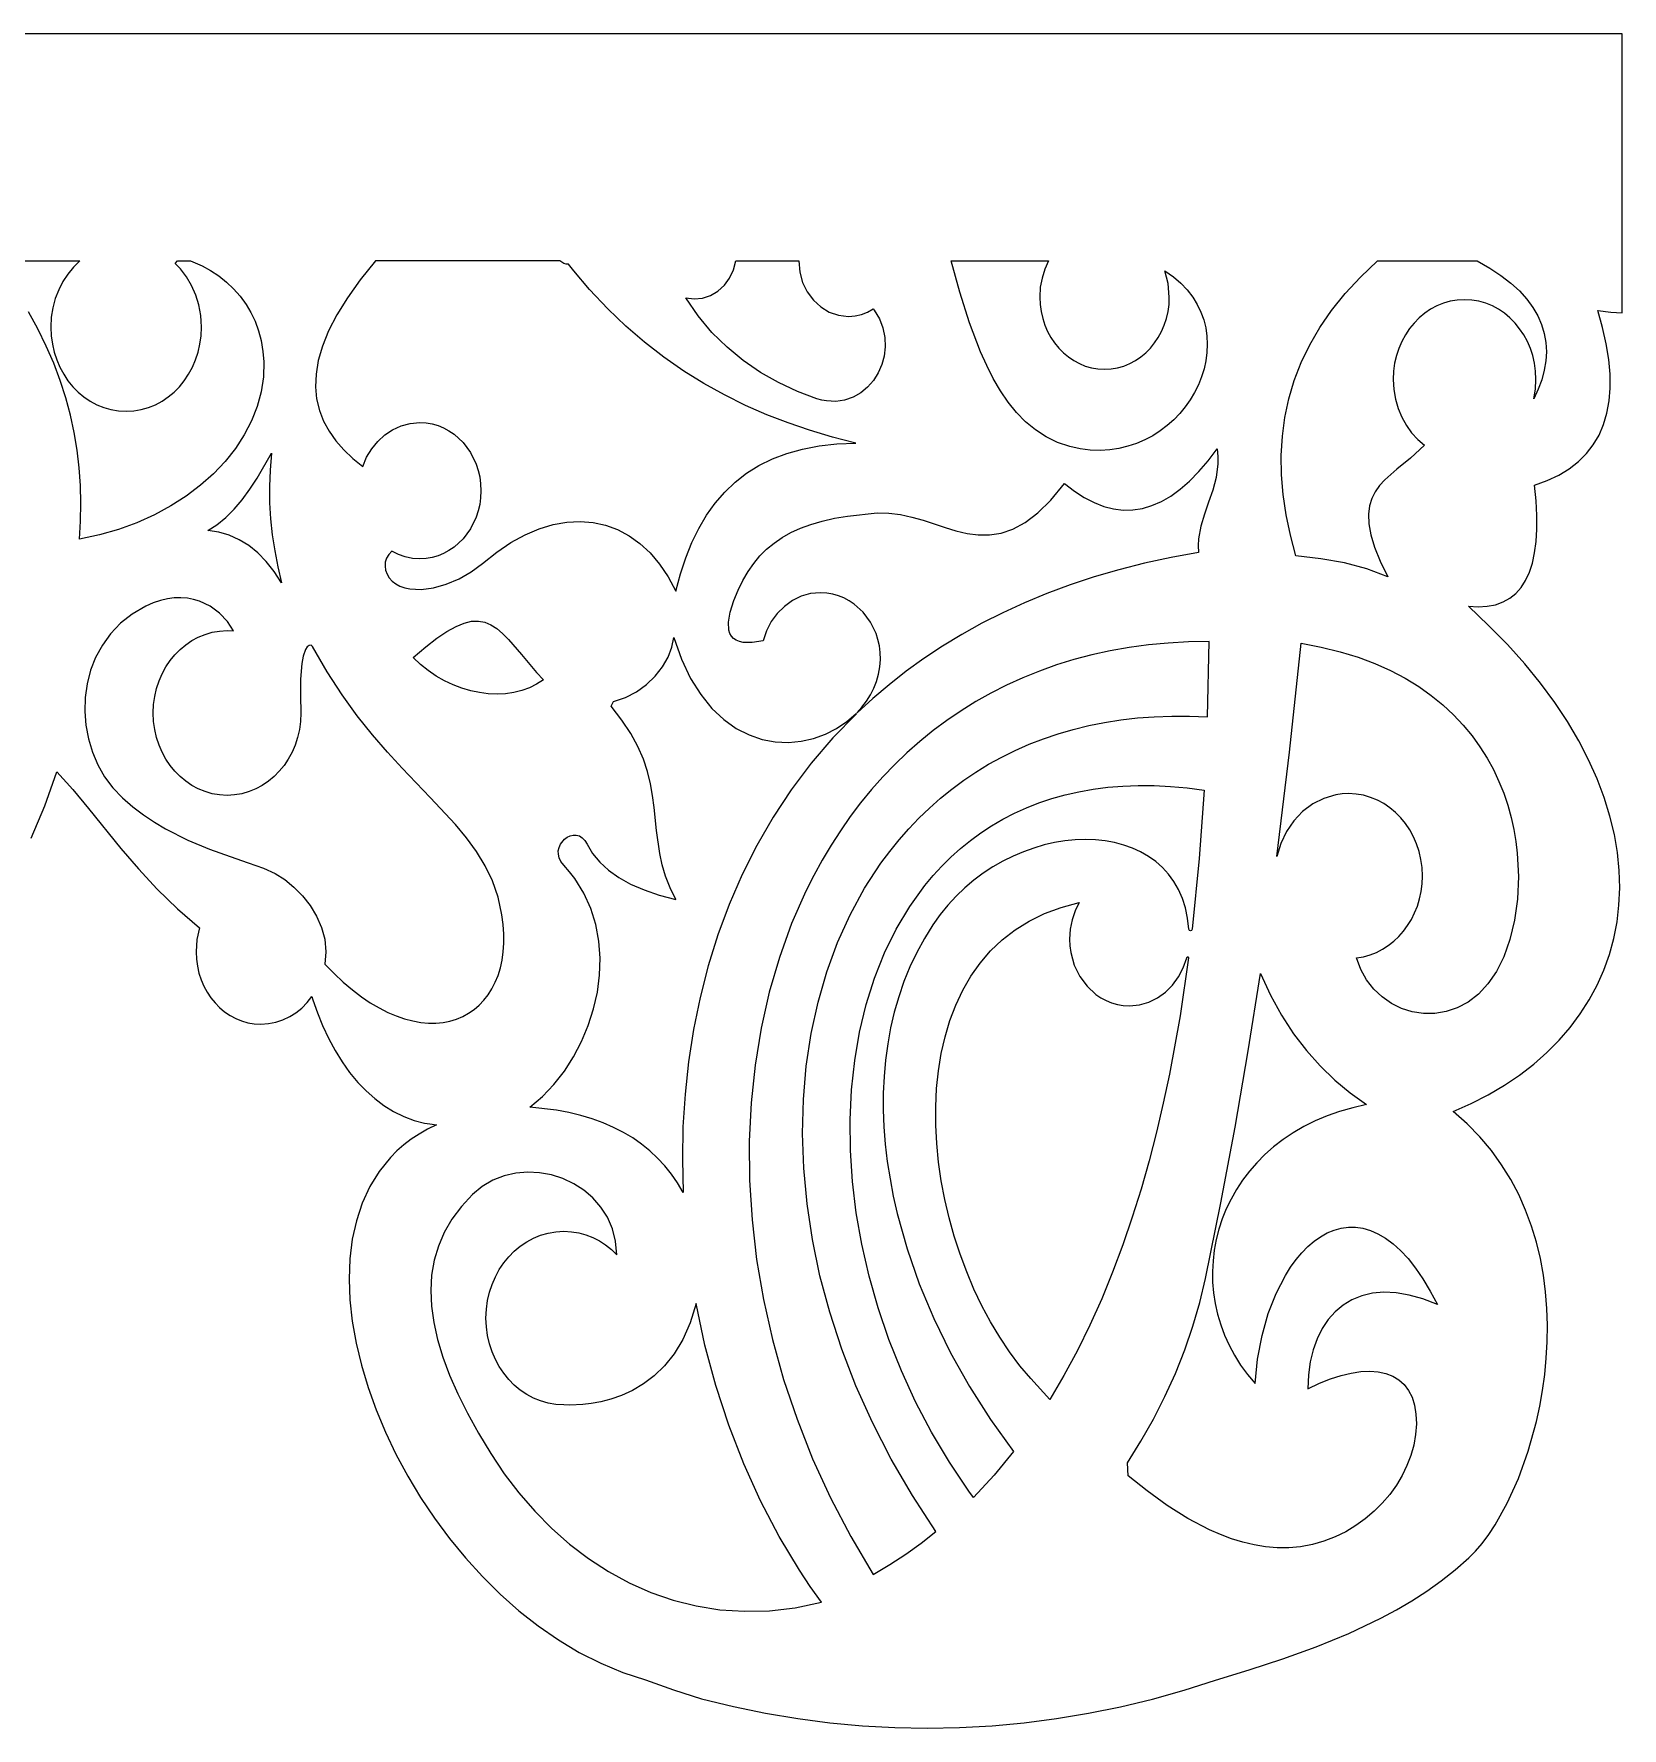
# Model space of a CAD drawing. Header units: millimetres. Extents: x 1485 to 1655, y 1435 to 1477.
# Drawn here: x 1615.28 to 1654.67, y 1434.76 to 1476.77 of the extents above; entities that cross this region are included whole.
import ezdxf

# ---------------------------------------------------------------- set-up
doc = ezdxf.new("R2010")
doc.units = ezdxf.units.MM
doc.header["$MEASUREMENT"] = 0

msp = doc.modelspace()

# ---------------------------------------------------------------- linework, layer by layer
for points in [[(1615.215, 1456.828), (1615.555, 1457.631), (1615.853, 1458.471), (1616.247, 1458.031), (1616.637, 1457.562), (1617.442, 1456.57), (1617.874, 1456.064), (1618.338, 1455.562), (1618.841, 1455.072), (1619.393, 1454.604), (1619.327, 1454.317), (1619.304, 1454.013), (1619.312, 1453.829), (1619.337, 1453.651), (1619.377, 1453.478), (1619.431, 1453.313), (1619.499, 1453.156), (1619.579, 1453.008), (1619.672, 1452.87), (1619.776, 1452.742), (1619.89, 1452.627), (1620.014, 1452.523), (1620.147, 1452.433), (1620.287, 1452.358), (1620.435, 1452.297), (1620.589, 1452.253), (1620.749, 1452.226), (1620.914, 1452.217), (1621.103, 1452.229), (1621.286, 1452.265), (1621.46, 1452.323), (1621.626, 1452.402), (1621.782, 1452.5), (1621.926, 1452.616), (1622.058, 1452.749), (1622.176, 1452.898), (1622.177, 1452.898), (1622.202, 1452.816), (1622.314, 1452.493), (1622.439, 1452.182), (1622.594, 1451.849), (1622.751, 1451.56), (1622.924, 1451.283), (1623.112, 1451.019), (1623.318, 1450.772), (1623.519, 1450.563), (1623.734, 1450.372), (1623.961, 1450.201), (1624.202, 1450.053), (1624.454, 1449.928), (1624.716, 1449.83), (1624.97, 1449.764), (1625.1, 1449.741), (1625.265, 1449.721), (1625.044, 1449.612), (1624.836, 1449.492), (1624.641, 1449.362), (1624.458, 1449.222), (1624.287, 1449.072), (1624.128, 1448.913), (1623.847, 1448.567), (1623.613, 1448.188), (1623.424, 1447.779), (1623.279, 1447.343), (1623.178, 1446.882), (1623.118, 1446.399), (1623.099, 1445.897), (1623.12, 1445.38), (1623.178, 1444.849), (1623.274, 1444.309), (1623.405, 1443.761), (1623.571, 1443.209), (1623.769, 1442.655), (1624, 1442.103), (1624.261, 1441.555), (1624.552, 1441.014), (1624.871, 1440.484), (1625.217, 1439.966), (1625.588, 1439.465), (1625.985, 1438.982), (1626.404, 1438.521), (1626.845, 1438.084), (1627.307, 1437.675), (1627.789, 1437.296), (1628.289, 1436.95), (1628.806, 1436.641), (1629.339, 1436.371), (1629.886, 1436.142), (1630.447, 1435.958), (1631.14, 1435.711), (1631.839, 1435.488), (1632.631, 1435.296), (1633.426, 1435.133), (1634.224, 1435), (1635.024, 1434.897), (1635.827, 1434.823), (1636.63, 1434.779), (1637.434, 1434.764), (1638.238, 1434.779), (1639.041, 1434.823), (1639.842, 1434.897), (1640.641, 1435), (1641.437, 1435.132), (1642.23, 1435.294), (1643.019, 1435.485), (1643.802, 1435.705), (1644.581, 1435.955), (1645.415, 1436.209), (1646.249, 1436.48), (1647.077, 1436.777), (1647.891, 1437.11), (1648.684, 1437.487), (1649.071, 1437.696), (1649.449, 1437.919), (1649.819, 1438.159), (1650.179, 1438.416), (1650.529, 1438.692), (1650.866, 1438.987), (1651.032, 1439.153), (1651.196, 1439.345), (1651.358, 1439.561), (1651.517, 1439.8), (1651.819, 1440.34), (1652.096, 1440.955), (1652.339, 1441.634), (1652.541, 1442.364), (1652.624, 1442.746), (1652.692, 1443.136), (1652.747, 1443.533), (1652.786, 1443.936), (1652.809, 1444.344), (1652.814, 1444.755), (1652.8, 1445.168), (1652.767, 1445.581), (1652.713, 1445.993), (1652.638, 1446.403), (1652.541, 1446.809), (1652.419, 1447.209), (1652.273, 1447.603), (1652.102, 1447.989), (1651.904, 1448.365), (1651.678, 1448.73), (1651.424, 1449.083), (1651.14, 1449.422), (1650.825, 1449.747), (1650.479, 1450.054), (1650.925, 1450.25), (1651.348, 1450.466), (1651.748, 1450.7), (1652.124, 1450.954), (1652.475, 1451.225), (1652.802, 1451.513), (1653.104, 1451.817), (1653.379, 1452.137), (1653.628, 1452.471), (1653.851, 1452.82), (1654.045, 1453.182), (1654.212, 1453.556), (1654.35, 1453.943), (1654.459, 1454.341), (1654.539, 1454.749), (1654.588, 1455.166), (1654.607, 1455.593), (1654.594, 1456.028), (1654.55, 1456.471), (1654.474, 1456.92), (1654.364, 1457.375), (1654.222, 1457.836), (1654.046, 1458.301), (1653.835, 1458.771), (1653.59, 1459.243), (1653.309, 1459.718), (1652.993, 1460.194), (1652.64, 1460.672), (1652.249, 1461.149), (1651.822, 1461.626), (1651.356, 1462.102), (1650.853, 1462.576), (1651.095, 1462.562), (1651.32, 1462.575), (1651.525, 1462.615), (1651.712, 1462.682), (1651.88, 1462.775), (1652.029, 1462.895), (1652.16, 1463.043), (1652.272, 1463.217), (1652.365, 1463.418), (1652.44, 1463.645), (1652.496, 1463.9), (1652.533, 1464.182), (1652.552, 1464.49), (1652.552, 1464.825), (1652.533, 1465.187), (1652.496, 1465.576), (1652.811, 1465.692), (1653.097, 1465.829), (1653.353, 1465.986), (1653.582, 1466.163), (1653.781, 1466.362), (1653.951, 1466.581), (1654.093, 1466.821), (1654.205, 1467.082), (1654.289, 1467.363), (1654.343, 1467.665), (1654.369, 1467.987), (1654.366, 1468.33), (1654.334, 1468.694), (1654.273, 1469.079), (1654.183, 1469.484), (1654.065, 1469.91), (1654.382, 1469.868), (1654.666, 1469.852), (1654.666, 1476.766), (1569.666, 1476.766)], [(1614.294, 1471.137), (1616.422, 1471.137), (1616.265, 1470.984), (1616.125, 1470.813), (1616.002, 1470.625), (1615.898, 1470.422), (1615.815, 1470.206), (1615.753, 1469.978), (1615.716, 1469.74), (1615.703, 1469.493), (1615.712, 1469.28), (1615.741, 1469.073), (1615.787, 1468.873), (1615.85, 1468.682), (1615.928, 1468.5), (1616.022, 1468.328), (1616.129, 1468.168), (1616.25, 1468.019), (1616.383, 1467.885), (1616.526, 1467.765), (1616.68, 1467.661), (1616.844, 1467.573), (1617.015, 1467.503), (1617.194, 1467.451), (1617.38, 1467.42), (1617.571, 1467.409), (1617.762, 1467.42), (1617.947, 1467.451), (1618.126, 1467.503), (1618.298, 1467.573), (1618.461, 1467.661), (1618.615, 1467.765), (1618.759, 1467.885), (1618.892, 1468.02), (1619.012, 1468.168), (1619.12, 1468.328), (1619.214, 1468.5), (1619.292, 1468.682), (1619.355, 1468.874), (1619.401, 1469.073), (1619.429, 1469.28), (1619.439, 1469.493), (1619.434, 1469.648), (1619.422, 1469.783), (1619.373, 1470.045), (1619.297, 1470.292), (1619.194, 1470.527), (1619.067, 1470.742), (1618.917, 1470.939), (1618.79, 1471.072), (1618.844, 1471.137), (1619.169, 1471.137), (1619.453, 1471.012), (1619.664, 1470.896), (1619.866, 1470.764), (1620.057, 1470.614), (1620.236, 1470.446), (1620.399, 1470.262), (1620.546, 1470.061), (1620.667, 1469.857), (1620.769, 1469.641), (1620.854, 1469.407), (1620.918, 1469.166), (1620.964, 1468.894), (1620.984, 1468.639), (1620.975, 1468.265), (1620.921, 1467.895), (1620.822, 1467.53), (1620.682, 1467.173), (1620.501, 1466.825), (1620.282, 1466.49), (1620.027, 1466.168), (1619.737, 1465.863), (1619.415, 1465.575), (1619.062, 1465.308), (1618.681, 1465.063), (1618.273, 1464.842), (1617.84, 1464.647), (1617.385, 1464.481), (1616.908, 1464.346), (1616.413, 1464.243), (1616.44, 1464.689), (1616.448, 1465.132), (1616.437, 1465.573), (1616.406, 1466.012), (1616.355, 1466.448), (1616.283, 1466.882), (1616.189, 1467.315), (1616.074, 1467.746), (1615.936, 1468.174), (1615.775, 1468.602), (1615.591, 1469.027), (1615.382, 1469.452), (1615.148, 1469.875)], [(1628.326, 1471.137), (1623.751, 1471.137), (1623.374, 1470.668), (1623.057, 1470.224), (1622.797, 1469.803), (1622.592, 1469.404), (1622.439, 1469.027), (1622.335, 1468.67), (1622.279, 1468.333), (1622.266, 1468.015), (1622.295, 1467.715), (1622.364, 1467.432), (1622.468, 1467.165), (1622.605, 1466.913), (1622.774, 1466.675), (1622.971, 1466.451), (1623.193, 1466.239), (1623.438, 1466.039), (1623.535, 1466.269), (1623.661, 1466.478), (1623.812, 1466.664), (1623.985, 1466.823), (1624.179, 1466.953), (1624.391, 1467.049), (1624.617, 1467.109), (1624.855, 1467.13), (1625.01, 1467.121), (1625.16, 1467.095), (1625.305, 1467.054), (1625.444, 1466.997), (1625.576, 1466.926), (1625.701, 1466.841), (1625.925, 1466.635), (1626.11, 1466.385), (1626.25, 1466.098), (1626.301, 1465.943), (1626.338, 1465.781), (1626.361, 1465.614), (1626.369, 1465.441), (1626.361, 1465.268), (1626.338, 1465.1), (1626.301, 1464.939), (1626.25, 1464.783), (1626.11, 1464.497), (1625.925, 1464.247), (1625.701, 1464.04), (1625.576, 1463.956), (1625.444, 1463.885), (1625.305, 1463.828), (1625.16, 1463.786), (1625.01, 1463.761), (1624.855, 1463.752), (1624.671, 1463.764), (1624.493, 1463.8), (1624.324, 1463.859), (1624.163, 1463.938), (1624.081, 1463.856), (1624.026, 1463.765), (1623.997, 1463.667), (1623.99, 1463.567), (1624.006, 1463.467), (1624.041, 1463.37), (1624.094, 1463.281), (1624.164, 1463.201), (1624.255, 1463.129), (1624.361, 1463.073), (1624.478, 1463.032), (1624.606, 1463.005), (1624.888, 1462.995), (1625.193, 1463.036), (1625.51, 1463.126), (1625.826, 1463.259), (1626.129, 1463.431), (1626.405, 1463.639), (1626.759, 1463.921), (1627.113, 1464.158), (1627.465, 1464.35), (1627.814, 1464.498), (1628.158, 1464.602), (1628.497, 1464.663), (1628.827, 1464.68), (1629.148, 1464.654), (1629.458, 1464.586), (1629.757, 1464.476), (1630.041, 1464.324), (1630.31, 1464.131), (1630.563, 1463.897), (1630.797, 1463.622), (1631.011, 1463.306), (1631.205, 1462.951), (1631.319, 1463.377), (1631.451, 1463.778), (1631.602, 1464.154), (1631.773, 1464.506), (1631.965, 1464.831), (1632.179, 1465.131), (1632.414, 1465.405), (1632.673, 1465.652), (1632.956, 1465.872), (1633.263, 1466.064), (1633.595, 1466.228), (1633.954, 1466.364), (1634.34, 1466.472), (1634.754, 1466.55), (1635.197, 1466.599), (1635.668, 1466.618), (1635.345, 1466.699), (1635.088, 1466.768), (1634.516, 1466.939), (1633.985, 1467.12), (1633.46, 1467.324), (1632.929, 1467.556), (1632.408, 1467.814), (1631.897, 1468.097), (1631.399, 1468.407), (1630.903, 1468.752), (1630.423, 1469.125), (1629.96, 1469.524), (1629.516, 1469.95), (1629.064, 1470.431), (1628.674, 1470.89), (1628.539, 1471.059), (1628.481, 1471.057), (1628.424, 1471.07), (1628.325, 1471.137)], [(1632.692, 1471.137), (1634.249, 1471.137), (1634.274, 1470.86), (1634.346, 1470.602), (1634.46, 1470.369), (1634.611, 1470.165), (1634.793, 1469.998), (1635.002, 1469.871), (1635.233, 1469.791), (1635.482, 1469.763), (1635.647, 1469.776), (1635.805, 1469.811), (1635.956, 1469.869), (1636.097, 1469.946), (1636.119, 1469.916), (1636.248, 1469.703), (1636.336, 1469.479), (1636.386, 1469.241), (1636.395, 1469.01), (1636.368, 1468.78), (1636.309, 1468.566), (1636.221, 1468.366), (1636.101, 1468.177), (1635.956, 1468.01), (1635.786, 1467.869), (1635.598, 1467.761), (1635.386, 1467.687), (1635.166, 1467.655), (1634.937, 1467.666), (1634.818, 1467.688), (1634.697, 1467.722), (1634.217, 1467.903), (1633.75, 1468.12), (1633.301, 1468.374), (1632.874, 1468.665), (1632.472, 1468.996), (1632.097, 1469.365), (1631.755, 1469.773), (1631.447, 1470.223), (1631.655, 1470.195), (1631.86, 1470.215), (1632.058, 1470.279), (1632.243, 1470.387), (1632.405, 1470.533), (1632.535, 1470.711), (1632.632, 1470.914), (1632.692, 1471.137)], [(1638.03, 1471.137), (1640.439, 1471.137), (1640.348, 1470.932), (1640.281, 1470.714), (1640.239, 1470.483), (1640.225, 1470.243), (1640.233, 1470.06), (1640.258, 1469.882), (1640.298, 1469.71), (1640.352, 1469.546), (1640.419, 1469.389), (1640.5, 1469.241), (1640.592, 1469.103), (1640.696, 1468.976), (1640.81, 1468.86), (1640.934, 1468.757), (1641.066, 1468.667), (1641.207, 1468.592), (1641.354, 1468.532), (1641.508, 1468.488), (1641.667, 1468.46), (1641.832, 1468.451), (1641.996, 1468.46), (1642.156, 1468.488), (1642.31, 1468.532), (1642.457, 1468.592), (1642.598, 1468.668), (1642.73, 1468.757), (1642.854, 1468.86), (1642.968, 1468.976), (1643.072, 1469.103), (1643.164, 1469.241), (1643.245, 1469.389), (1643.312, 1469.546), (1643.366, 1469.71), (1643.406, 1469.882), (1643.43, 1470.06), (1643.438, 1470.243), (1643.411, 1470.578), (1643.33, 1470.892), (1643.538, 1470.745), (1643.721, 1470.587), (1643.881, 1470.42), (1644.017, 1470.243), (1644.131, 1470.06), (1644.222, 1469.87), (1644.292, 1469.674), (1644.341, 1469.475), (1644.37, 1469.273), (1644.38, 1469.07), (1644.37, 1468.866), (1644.343, 1468.663), (1644.298, 1468.461), (1644.236, 1468.263), (1644.158, 1468.068), (1644.064, 1467.879), (1643.955, 1467.697), (1643.832, 1467.522), (1643.696, 1467.356), (1643.546, 1467.2), (1643.384, 1467.056), (1643.21, 1466.923), (1643.026, 1466.805), (1642.831, 1466.7), (1642.626, 1466.612), (1642.412, 1466.541), (1642.189, 1466.487), (1641.959, 1466.454), (1641.721, 1466.44), (1641.478, 1466.449), (1641.228, 1466.48), (1640.972, 1466.535), (1640.666, 1466.637), (1640.382, 1466.775), (1640.118, 1466.946), (1639.875, 1467.148), (1639.65, 1467.379), (1639.442, 1467.636), (1639.25, 1467.918), (1639.072, 1468.221), (1638.909, 1468.543), (1638.757, 1468.882), (1638.485, 1469.601), (1638.246, 1470.359), (1638.03, 1471.137)], [(1648.599, 1471.137), (1651.072, 1471.137), (1651.382, 1470.961), (1651.66, 1470.778), (1651.905, 1470.589), (1652.118, 1470.393), (1652.301, 1470.192), (1652.453, 1469.985), (1652.576, 1469.774), (1652.67, 1469.558), (1652.736, 1469.338), (1652.775, 1469.114), (1652.788, 1468.887), (1652.774, 1468.658), (1652.735, 1468.426), (1652.672, 1468.193), (1652.586, 1467.958), (1652.476, 1467.722), (1652.516, 1467.957), (1652.529, 1468.201), (1652.52, 1468.403), (1652.493, 1468.599), (1652.45, 1468.789), (1652.39, 1468.97), (1652.316, 1469.143), (1652.227, 1469.305), (1652.125, 1469.457), (1652.011, 1469.598), (1651.885, 1469.725), (1651.749, 1469.839), (1651.603, 1469.938), (1651.448, 1470.021), (1651.286, 1470.087), (1651.116, 1470.136), (1650.94, 1470.166), (1650.759, 1470.176), (1650.578, 1470.166), (1650.403, 1470.136), (1650.233, 1470.087), (1650.071, 1470.021), (1649.916, 1469.938), (1649.77, 1469.839), (1649.634, 1469.725), (1649.508, 1469.598), (1649.394, 1469.458), (1649.292, 1469.305), (1649.203, 1469.143), (1649.128, 1468.97), (1649.069, 1468.789), (1649.025, 1468.599), (1648.998, 1468.403), (1648.989, 1468.201), (1649.004, 1467.95), (1649.045, 1467.709), (1649.112, 1467.479), (1649.202, 1467.262), (1649.315, 1467.061), (1649.447, 1466.876), (1649.598, 1466.711), (1649.766, 1466.567), (1649.422, 1466.25), (1649.083, 1465.975), (1648.78, 1465.709), (1648.651, 1465.569), (1648.543, 1465.417), (1648.458, 1465.251), (1648.402, 1465.065), (1648.376, 1464.856), (1648.386, 1464.619), (1648.435, 1464.35), (1648.527, 1464.044), (1648.666, 1463.697), (1648.854, 1463.305), (1648.333, 1463.5), (1647.778, 1463.649), (1647.192, 1463.756), (1646.575, 1463.826), (1646.441, 1464.339), (1646.337, 1464.845), (1646.264, 1465.343), (1646.223, 1465.833), (1646.215, 1466.316), (1646.241, 1466.791), (1646.302, 1467.259), (1646.4, 1467.72), (1646.534, 1468.173), (1646.707, 1468.618), (1646.918, 1469.056), (1647.17, 1469.487), (1647.463, 1469.911), (1647.798, 1470.327), (1648.176, 1470.736), (1648.598, 1471.137)], [(1619.598, 1464.451), (1619.824, 1464.597), (1620.039, 1464.775), (1620.246, 1464.982), (1620.444, 1465.217), (1620.635, 1465.475), (1620.82, 1465.755), (1621.175, 1466.368), (1621.139, 1465.953), (1621.124, 1465.544), (1621.129, 1465.14), (1621.153, 1464.74), (1621.196, 1464.343), (1621.256, 1463.948), (1621.334, 1463.554), (1621.427, 1463.159), (1621.245, 1463.437), (1621.047, 1463.683), (1620.835, 1463.898), (1620.611, 1464.079), (1620.374, 1464.226), (1620.125, 1464.337), (1619.866, 1464.413), (1619.597, 1464.451)], [(1635.692, 1459.936), (1635.817, 1460.076), (1635.928, 1460.224), (1636.027, 1460.38), (1636.11, 1460.544), (1636.177, 1460.714), (1636.227, 1460.891), (1636.26, 1461.072), (1636.273, 1461.258), (1636.269, 1461.427), (1636.249, 1461.591), (1636.214, 1461.75), (1636.166, 1461.902), (1636.029, 1462.183), (1635.847, 1462.428), (1635.625, 1462.63), (1635.502, 1462.713), (1635.371, 1462.782), (1635.233, 1462.838), (1635.091, 1462.879), (1634.943, 1462.904), (1634.791, 1462.912), (1634.543, 1462.889), (1634.309, 1462.823), (1634.091, 1462.717), (1633.893, 1462.574), (1633.718, 1462.4), (1633.569, 1462.197), (1633.451, 1461.969), (1633.366, 1461.719), (1633.091, 1461.676), (1632.868, 1461.681), (1632.777, 1461.701), (1632.698, 1461.734), (1632.633, 1461.778), (1632.581, 1461.835), (1632.543, 1461.904), (1632.517, 1461.984), (1632.506, 1462.182), (1632.548, 1462.428), (1632.643, 1462.722), (1632.749, 1462.978), (1632.865, 1463.216), (1632.992, 1463.435), (1633.132, 1463.637), (1633.285, 1463.823), (1633.452, 1463.992), (1633.636, 1464.144), (1633.836, 1464.282), (1634.054, 1464.404), (1634.292, 1464.512), (1634.551, 1464.607), (1634.831, 1464.688), (1635.134, 1464.756), (1635.461, 1464.812), (1636.191, 1464.889), (1636.486, 1464.888), (1636.774, 1464.852), (1637.055, 1464.788), (1637.331, 1464.707), (1637.877, 1464.526), (1638.148, 1464.444), (1638.422, 1464.381), (1638.698, 1464.345), (1638.978, 1464.345), (1639.265, 1464.391), (1639.56, 1464.491), (1639.863, 1464.655), (1640.176, 1464.891), (1640.502, 1465.209), (1640.842, 1465.618), (1641.085, 1465.428), (1641.329, 1465.27), (1641.571, 1465.145), (1641.812, 1465.051), (1642.053, 1464.99), (1642.293, 1464.962), (1642.531, 1464.965), (1642.769, 1465.002), (1643.006, 1465.071), (1643.241, 1465.173), (1643.475, 1465.309), (1643.708, 1465.477), (1643.939, 1465.678), (1644.169, 1465.913), (1644.397, 1466.181), (1644.624, 1466.483), (1644.639, 1466.289), (1644.638, 1466.106), (1644.596, 1465.765), (1644.514, 1465.451), (1644.412, 1465.153), (1644.307, 1464.86), (1644.218, 1464.562), (1644.164, 1464.248), (1644.155, 1464.082), (1644.161, 1463.909), (1643.483, 1463.785), (1642.825, 1463.642), (1642.189, 1463.481), (1641.572, 1463.302), (1640.976, 1463.105), (1640.4, 1462.892), (1639.843, 1462.662), (1639.307, 1462.416), (1638.79, 1462.155), (1638.291, 1461.878), (1637.813, 1461.587), (1637.353, 1461.283), (1636.911, 1460.964), (1636.488, 1460.632), (1636.084, 1460.288), (1635.697, 1459.932), (1635.691, 1459.937)], [(1622.5, 1453.702), (1622.728, 1453.468), (1622.954, 1453.256), (1623.18, 1453.065), (1623.403, 1452.896), (1623.625, 1452.747), (1623.843, 1452.618), (1624.059, 1452.508), (1624.27, 1452.419), (1624.477, 1452.348), (1624.679, 1452.295), (1624.876, 1452.261), (1625.068, 1452.244), (1625.253, 1452.244), (1625.431, 1452.261), (1625.601, 1452.294), (1625.764, 1452.343), (1625.919, 1452.408), (1626.064, 1452.487), (1626.201, 1452.581), (1626.327, 1452.689), (1626.443, 1452.811), (1626.548, 1452.946), (1626.642, 1453.094), (1626.724, 1453.254), (1626.793, 1453.426), (1626.85, 1453.61), (1626.893, 1453.805), (1626.922, 1454.01), (1626.937, 1454.226), (1626.937, 1454.451), (1626.922, 1454.686), (1626.89, 1454.93), (1626.795, 1455.366), (1626.656, 1455.768), (1626.477, 1456.143), (1626.262, 1456.497), (1626.014, 1456.836), (1625.738, 1457.169), (1625.113, 1457.839), (1624.417, 1458.562), (1624.051, 1458.959), (1623.679, 1459.39), (1623.303, 1459.861), (1622.927, 1460.379), (1622.555, 1460.95), (1622.192, 1461.582), (1622.157, 1461.611), (1622.11, 1461.606), (1622.061, 1461.57), (1622.02, 1461.505), (1621.963, 1461.338), (1621.925, 1461.157), (1621.892, 1460.768), (1621.894, 1460.354), (1621.904, 1459.93), (1621.895, 1459.721), (1621.867, 1459.518), (1621.822, 1459.323), (1621.76, 1459.135), (1621.684, 1458.956), (1621.592, 1458.788), (1621.486, 1458.631), (1621.368, 1458.486), (1621.238, 1458.354), (1621.097, 1458.236), (1620.946, 1458.134), (1620.786, 1458.048), (1620.618, 1457.98), (1620.442, 1457.929), (1620.261, 1457.898), (1620.073, 1457.888), (1619.886, 1457.898), (1619.705, 1457.929), (1619.529, 1457.98), (1619.361, 1458.048), (1619.201, 1458.134), (1619.05, 1458.236), (1618.909, 1458.354), (1618.779, 1458.486), (1618.661, 1458.631), (1618.555, 1458.788), (1618.464, 1458.957), (1618.386, 1459.135), (1618.325, 1459.323), (1618.28, 1459.518), (1618.252, 1459.721), (1618.243, 1459.93), (1618.252, 1460.139), (1618.28, 1460.342), (1618.325, 1460.537), (1618.387, 1460.725), (1618.464, 1460.903), (1618.556, 1461.072), (1618.661, 1461.229), (1618.779, 1461.374), (1618.909, 1461.506), (1619.05, 1461.623), (1619.201, 1461.726), (1619.361, 1461.812), (1619.529, 1461.88), (1619.705, 1461.931), (1619.886, 1461.962), (1620.073, 1461.972), (1620.236, 1461.964), (1620.085, 1462.201), (1619.89, 1462.409), (1619.656, 1462.579), (1619.388, 1462.703), (1619.242, 1462.746), (1619.09, 1462.773), (1618.93, 1462.785), (1618.765, 1462.781), (1618.595, 1462.759), (1618.419, 1462.718), (1618.24, 1462.657), (1618.056, 1462.576), (1617.724, 1462.382), (1617.435, 1462.154), (1617.187, 1461.896), (1616.981, 1461.613), (1616.815, 1461.309), (1616.689, 1460.988), (1616.602, 1460.655), (1616.554, 1460.314), (1616.543, 1459.97), (1616.571, 1459.626), (1616.634, 1459.288), (1616.734, 1458.959), (1616.868, 1458.644), (1617.038, 1458.347), (1617.241, 1458.073), (1617.478, 1457.826), (1617.736, 1457.604), (1618.002, 1457.403), (1618.274, 1457.222), (1618.55, 1457.059), (1619.103, 1456.78), (1619.642, 1456.555), (1620.147, 1456.371), (1620.599, 1456.217), (1620.979, 1456.081), (1621.269, 1455.95), (1621.505, 1455.8), (1621.733, 1455.616), (1621.945, 1455.401), (1622.134, 1455.16), (1622.294, 1454.897), (1622.417, 1454.615), (1622.496, 1454.319), (1622.524, 1454.013), (1622.5, 1453.702)], [(1624.687, 1461.305), (1624.999, 1461.569), (1625.278, 1461.784), (1625.527, 1461.954), (1625.751, 1462.078), (1625.953, 1462.161), (1626.137, 1462.204), (1626.306, 1462.21), (1626.463, 1462.18), (1626.613, 1462.117), (1626.759, 1462.023), (1626.905, 1461.9), (1627.053, 1461.75), (1627.374, 1461.38), (1627.749, 1460.93), (1627.917, 1460.749), (1627.75, 1460.641), (1627.57, 1460.554), (1627.381, 1460.486), (1627.183, 1460.437), (1626.977, 1460.408), (1626.767, 1460.398), (1626.551, 1460.407), (1626.334, 1460.435), (1626.115, 1460.481), (1625.898, 1460.545), (1625.682, 1460.628), (1625.469, 1460.728), (1625.262, 1460.846), (1625.062, 1460.982), (1624.869, 1461.135), (1624.687, 1461.305)], [(1636.098, 1438.574), (1636.508, 1438.817), (1636.904, 1439.076), (1637.284, 1439.35), (1637.649, 1439.636), (1637.066, 1440.53), (1636.542, 1441.432), (1636.076, 1442.34), (1635.667, 1443.25), (1635.315, 1444.162), (1635.018, 1445.072), (1634.776, 1445.977), (1634.589, 1446.876), (1634.454, 1447.765), (1634.373, 1448.642), (1634.343, 1449.505), (1634.364, 1450.35), (1634.436, 1451.177), (1634.557, 1451.981), (1634.728, 1452.761), (1634.946, 1453.514), (1635.212, 1454.237), (1635.525, 1454.928), (1635.883, 1455.585), (1636.287, 1456.204), (1636.506, 1456.499), (1636.735, 1456.784), (1636.976, 1457.059), (1637.227, 1457.322), (1637.489, 1457.574), (1637.762, 1457.815), (1638.045, 1458.044), (1638.339, 1458.261), (1638.643, 1458.466), (1638.957, 1458.658), (1639.282, 1458.836), (1639.617, 1459.002), (1639.961, 1459.154), (1640.316, 1459.291), (1640.68, 1459.415), (1641.054, 1459.524), (1641.438, 1459.618), (1641.831, 1459.696), (1642.233, 1459.759), (1642.645, 1459.807), (1643.066, 1459.838), (1643.497, 1459.852), (1643.936, 1459.85), (1644.385, 1459.831), (1644.428, 1461.701), (1643.915, 1461.692), (1643.413, 1461.664), (1642.922, 1461.618), (1642.443, 1461.553), (1641.974, 1461.471), (1641.517, 1461.371), (1641.072, 1461.254), (1640.637, 1461.12), (1640.215, 1460.97), (1639.803, 1460.804), (1639.404, 1460.622), (1639.015, 1460.425), (1638.639, 1460.213), (1638.274, 1459.987), (1637.921, 1459.747), (1637.58, 1459.492), (1637.25, 1459.225), (1636.933, 1458.945), (1636.628, 1458.652), (1636.334, 1458.347), (1636.053, 1458.03), (1635.783, 1457.701), (1635.526, 1457.362), (1635.281, 1457.012), (1635.049, 1456.651), (1634.829, 1456.281), (1634.621, 1455.901), (1634.425, 1455.512), (1634.072, 1454.708), (1633.769, 1453.871), (1633.516, 1453.005), (1633.315, 1452.114), (1633.165, 1451.199), (1633.067, 1450.264), (1633.022, 1449.312), (1633.03, 1448.345), (1633.09, 1447.368), (1633.204, 1446.383), (1633.373, 1445.393), (1633.595, 1444.4), (1633.873, 1443.409), (1634.206, 1442.422), (1634.594, 1441.442), (1635.039, 1440.472), (1635.54, 1439.515), (1636.098, 1438.574)], [(1646.707, 1461.659), (1647.207, 1461.564), (1647.678, 1461.448), (1648.12, 1461.311), (1648.536, 1461.155), (1648.924, 1460.982), (1649.286, 1460.792), (1649.622, 1460.586), (1649.933, 1460.366), (1650.22, 1460.133), (1650.484, 1459.888), (1650.725, 1459.632), (1650.944, 1459.367), (1651.141, 1459.094), (1651.318, 1458.813), (1651.474, 1458.526), (1651.611, 1458.235), (1651.73, 1457.94), (1651.83, 1457.642), (1651.913, 1457.343), (1651.98, 1457.045), (1652.03, 1456.747), (1652.065, 1456.452), (1652.093, 1455.873), (1652.068, 1455.318), (1651.995, 1454.795), (1651.881, 1454.315), (1651.73, 1453.888), (1651.548, 1453.521), (1651.337, 1453.213), (1651.102, 1452.961), (1650.848, 1452.765), (1650.579, 1452.62), (1650.301, 1452.526), (1650.019, 1452.479), (1649.738, 1452.479), (1649.461, 1452.522), (1649.195, 1452.606), (1648.943, 1452.729), (1648.712, 1452.89), (1648.505, 1453.085), (1648.328, 1453.313), (1648.186, 1453.571), (1648.083, 1453.857), (1648.252, 1453.887), (1648.417, 1453.933), (1648.574, 1453.996), (1648.725, 1454.074), (1648.868, 1454.166), (1649.003, 1454.271), (1649.128, 1454.389), (1649.243, 1454.52), (1649.347, 1454.661), (1649.44, 1454.812), (1649.52, 1454.973), (1649.588, 1455.142), (1649.642, 1455.319), (1649.681, 1455.503), (1649.706, 1455.693), (1649.714, 1455.888), (1649.704, 1456.097), (1649.677, 1456.3), (1649.632, 1456.495), (1649.57, 1456.683), (1649.493, 1456.862), (1649.401, 1457.03), (1649.296, 1457.187), (1649.178, 1457.332), (1649.048, 1457.464), (1648.907, 1457.582), (1648.756, 1457.684), (1648.596, 1457.77), (1648.427, 1457.839), (1648.252, 1457.889), (1648.07, 1457.92), (1647.883, 1457.931), (1647.723, 1457.923), (1647.568, 1457.901), (1647.27, 1457.813), (1646.994, 1457.674), (1646.744, 1457.488), (1646.526, 1457.26), (1646.344, 1456.995), (1646.201, 1456.698), (1646.104, 1456.375), (1646.419, 1458.962), (1646.706, 1461.659)], [(1643.923, 1454.572), (1643.891, 1454.844), (1643.837, 1455.098), (1643.761, 1455.334), (1643.665, 1455.552), (1643.549, 1455.752), (1643.416, 1455.934), (1643.266, 1456.098), (1643.1, 1456.245), (1642.92, 1456.374), (1642.727, 1456.486), (1642.521, 1456.58), (1642.306, 1456.657), (1642.08, 1456.717), (1641.846, 1456.759), (1641.605, 1456.785), (1641.358, 1456.793), (1641.106, 1456.784), (1640.851, 1456.759), (1640.593, 1456.717), (1640.334, 1456.658), (1640.075, 1456.583), (1639.818, 1456.491), (1639.562, 1456.382), (1639.311, 1456.257), (1639.064, 1456.116), (1638.823, 1455.959), (1638.59, 1455.786), (1638.365, 1455.596), (1638.15, 1455.391), (1637.945, 1455.169), (1637.753, 1454.932), (1637.573, 1454.679), (1637.364, 1454.342), (1637.175, 1453.994), (1637.006, 1453.637), (1636.857, 1453.271), (1636.728, 1452.897), (1636.618, 1452.515), (1636.527, 1452.126), (1636.454, 1451.73), (1636.4, 1451.327), (1636.364, 1450.919), (1636.345, 1450.506), (1636.345, 1450.089), (1636.361, 1449.667), (1636.395, 1449.242), (1636.445, 1448.814), (1636.512, 1448.384), (1636.594, 1447.951), (1636.693, 1447.518), (1636.936, 1446.649), (1637.239, 1445.782), (1637.6, 1444.92), (1638.016, 1444.069), (1638.485, 1443.232), (1639.005, 1442.414), (1639.573, 1441.618), (1639.093, 1441.038), (1638.579, 1440.484), (1638.47, 1440.637), (1637.985, 1441.36), (1637.544, 1442.101), (1637.147, 1442.857), (1636.793, 1443.625), (1636.483, 1444.402), (1636.216, 1445.185), (1635.992, 1445.971), (1635.812, 1446.758), (1635.675, 1447.541), (1635.582, 1448.319), (1635.531, 1449.088), (1635.523, 1449.846), (1635.558, 1450.589), (1635.636, 1451.314), (1635.758, 1452.019), (1635.921, 1452.7), (1636.128, 1453.356), (1636.377, 1453.981), (1636.668, 1454.575), (1637.003, 1455.133), (1637.379, 1455.653), (1637.583, 1455.898), (1637.798, 1456.133), (1638.023, 1456.356), (1638.259, 1456.568), (1638.506, 1456.768), (1638.763, 1456.956), (1639.03, 1457.131), (1639.308, 1457.294), (1639.597, 1457.443), (1639.896, 1457.579), (1640.205, 1457.701), (1640.525, 1457.809), (1640.856, 1457.902), (1641.197, 1457.979), (1641.549, 1458.042), (1641.911, 1458.088), (1642.283, 1458.119), (1642.666, 1458.132), (1643.059, 1458.129), (1643.463, 1458.109), (1643.877, 1458.071), (1644.302, 1458.015), (1644.181, 1456.323), (1644.005, 1454.572), (1643.99, 1454.541), (1643.963, 1454.531), (1643.936, 1454.541), (1643.922, 1454.572)], [(1643.916, 1453.859), (1643.704, 1452.42), (1643.439, 1450.977), (1643.287, 1450.257), (1643.119, 1449.541), (1642.935, 1448.83), (1642.736, 1448.126), (1642.519, 1447.43), (1642.285, 1446.743), (1642.032, 1446.067), (1641.761, 1445.404), (1641.47, 1444.755), (1641.158, 1444.122), (1640.826, 1443.506), (1640.471, 1442.909), (1640.001, 1443.429), (1639.731, 1443.749), (1639.474, 1444.092), (1639.232, 1444.456), (1639.003, 1444.838), (1638.791, 1445.236), (1638.593, 1445.65), (1638.413, 1446.076), (1638.25, 1446.513), (1638.105, 1446.96), (1637.978, 1447.413), (1637.871, 1447.871), (1637.783, 1448.332), (1637.716, 1448.795), (1637.67, 1449.256), (1637.646, 1449.715), (1637.645, 1450.17), (1637.666, 1450.617), (1637.711, 1451.057), (1637.781, 1451.486), (1637.876, 1451.902), (1637.996, 1452.304), (1638.143, 1452.69), (1638.317, 1453.058), (1638.519, 1453.405), (1638.749, 1453.731), (1639.007, 1454.032), (1639.296, 1454.308), (1639.615, 1454.556), (1639.964, 1454.773), (1640.346, 1454.96), (1640.759, 1455.112), (1641.206, 1455.229), (1641.104, 1455.025), (1641.029, 1454.805), (1640.982, 1454.57), (1640.966, 1454.325), (1640.973, 1454.156), (1640.996, 1453.992), (1641.082, 1453.681), (1641.219, 1453.401), (1641.4, 1453.156), (1641.619, 1452.954), (1641.741, 1452.871), (1641.871, 1452.801), (1642.007, 1452.746), (1642.149, 1452.705), (1642.296, 1452.68), (1642.448, 1452.671), (1642.696, 1452.694), (1642.93, 1452.761), (1643.147, 1452.867), (1643.345, 1453.009), (1643.519, 1453.183), (1643.667, 1453.386), (1643.785, 1453.614), (1643.871, 1453.862), (1643.883, 1453.881), (1643.898, 1453.884), (1643.916, 1453.859)], [(1642.415, 1441.017), (1642.397, 1441.342), (1642.733, 1441.877), (1643.044, 1442.426), (1643.33, 1442.987), (1643.588, 1443.559), (1643.819, 1444.139), (1644.021, 1444.725), (1644.193, 1445.315), (1644.334, 1445.908), (1644.716, 1447.783), (1645.069, 1449.661), (1645.395, 1451.552), (1645.697, 1453.469), (1645.948, 1452.931), (1646.222, 1452.435), (1646.519, 1451.98), (1646.838, 1451.562), (1647.179, 1451.179), (1647.542, 1450.83), (1647.926, 1450.511), (1648.331, 1450.221), (1647.989, 1450.145), (1647.661, 1450.053), (1647.349, 1449.943), (1647.052, 1449.818), (1646.772, 1449.677), (1646.507, 1449.523), (1646.257, 1449.355), (1646.024, 1449.175), (1645.807, 1448.983), (1645.606, 1448.781), (1645.422, 1448.569), (1645.254, 1448.347), (1645.102, 1448.117), (1644.968, 1447.88), (1644.85, 1447.637), (1644.75, 1447.387), (1644.666, 1447.133), (1644.601, 1446.875), (1644.552, 1446.613), (1644.521, 1446.349), (1644.508, 1446.084), (1644.512, 1445.818), (1644.535, 1445.552), (1644.575, 1445.287), (1644.634, 1445.024), (1644.711, 1444.763), (1644.807, 1444.506), (1644.921, 1444.254), (1645.054, 1444.006), (1645.206, 1443.765), (1645.377, 1443.53), (1645.567, 1443.304), (1645.628, 1443.913), (1645.738, 1444.494), (1645.892, 1445.039), (1646.087, 1445.54), (1646.318, 1445.989), (1646.446, 1446.192), (1646.582, 1446.379), (1646.725, 1446.549), (1646.874, 1446.701), (1647.029, 1446.834), (1647.189, 1446.947), (1647.355, 1447.039), (1647.525, 1447.11), (1647.699, 1447.158), (1647.877, 1447.182), (1648.057, 1447.182), (1648.24, 1447.155), (1648.425, 1447.102), (1648.611, 1447.022), (1648.798, 1446.912), (1648.985, 1446.773), (1649.172, 1446.604), (1649.359, 1446.403), (1649.544, 1446.169), (1649.727, 1445.901), (1649.908, 1445.599), (1650.087, 1445.262), (1649.728, 1445.403), (1649.386, 1445.501), (1649.062, 1445.555), (1648.758, 1445.569), (1648.473, 1445.544), (1648.209, 1445.482), (1647.966, 1445.384), (1647.745, 1445.252), (1647.548, 1445.087), (1647.374, 1444.893), (1647.225, 1444.669), (1647.101, 1444.418), (1647.003, 1444.142), (1646.932, 1443.842), (1646.889, 1443.521), (1646.874, 1443.179), (1647.159, 1443.313), (1647.433, 1443.422), (1647.697, 1443.507), (1647.948, 1443.567), (1648.186, 1443.602), (1648.409, 1443.612), (1648.616, 1443.597), (1648.806, 1443.556), (1648.977, 1443.49), (1649.129, 1443.398), (1649.261, 1443.281), (1649.37, 1443.138), (1649.456, 1442.968), (1649.518, 1442.773), (1649.554, 1442.551), (1649.564, 1442.304), (1649.545, 1442.042), (1649.499, 1441.782), (1649.427, 1441.524), (1649.331, 1441.271), (1649.21, 1441.025), (1649.067, 1440.787), (1648.903, 1440.559), (1648.719, 1440.343), (1648.517, 1440.14), (1648.297, 1439.954), (1648.061, 1439.784), (1647.811, 1439.634), (1647.547, 1439.505), (1647.271, 1439.398), (1646.984, 1439.317), (1646.688, 1439.262), (1646.399, 1439.235), (1646.112, 1439.235), (1645.826, 1439.258), (1645.542, 1439.304), (1645.26, 1439.371), (1644.981, 1439.457), (1644.705, 1439.561), (1644.432, 1439.68), (1643.898, 1439.961), (1643.382, 1440.286), (1642.887, 1440.643), (1642.415, 1441.018)], [(1634.811, 1437.886), (1634.533, 1438.276), (1634.266, 1438.677), (1633.763, 1439.516), (1633.302, 1440.398), (1632.886, 1441.318), (1632.516, 1442.272), (1632.195, 1443.255), (1631.923, 1444.262), (1631.703, 1445.29), (1631.555, 1444.812), (1631.371, 1444.399), (1631.158, 1444.045), (1630.921, 1443.747), (1630.666, 1443.499), (1630.399, 1443.296), (1630.127, 1443.135), (1629.856, 1443.011), (1629.59, 1442.919), (1629.338, 1442.854), (1629.103, 1442.811), (1628.894, 1442.787), (1628.572, 1442.774), (1628.422, 1442.778), (1628.225, 1442.789), (1628.033, 1442.822), (1627.849, 1442.875), (1627.672, 1442.947), (1627.503, 1443.038), (1627.344, 1443.145), (1627.196, 1443.269), (1627.059, 1443.408), (1626.935, 1443.561), (1626.823, 1443.726), (1626.727, 1443.904), (1626.646, 1444.092), (1626.581, 1444.289), (1626.533, 1444.495), (1626.504, 1444.709), (1626.494, 1444.929), (1626.504, 1445.149), (1626.533, 1445.362), (1626.581, 1445.568), (1626.646, 1445.766), (1626.727, 1445.954), (1626.823, 1446.131), (1626.934, 1446.297), (1627.059, 1446.45), (1627.196, 1446.588), (1627.344, 1446.712), (1627.503, 1446.82), (1627.671, 1446.91), (1627.849, 1446.983), (1628.033, 1447.036), (1628.225, 1447.068), (1628.422, 1447.08), (1628.611, 1447.069), (1628.794, 1447.039), (1628.971, 1446.991), (1629.142, 1446.924), (1629.305, 1446.841), (1629.459, 1446.742), (1629.604, 1446.628), (1629.738, 1446.5), (1629.707, 1446.835), (1629.628, 1447.145), (1629.504, 1447.428), (1629.341, 1447.682), (1629.144, 1447.907), (1628.918, 1448.1), (1628.668, 1448.26), (1628.399, 1448.387), (1628.116, 1448.477), (1627.824, 1448.53), (1627.528, 1448.545), (1627.233, 1448.52), (1626.943, 1448.454), (1626.665, 1448.345), (1626.403, 1448.191), (1626.162, 1447.992), (1625.884, 1447.692), (1625.65, 1447.379), (1625.46, 1447.054), (1625.314, 1446.714), (1625.209, 1446.362), (1625.146, 1445.996), (1625.124, 1445.616), (1625.141, 1445.223), (1625.198, 1444.816), (1625.292, 1444.395), (1625.424, 1443.961), (1625.592, 1443.512), (1625.795, 1443.049), (1626.033, 1442.572), (1626.305, 1442.08), (1626.61, 1441.574), (1626.947, 1441.072), (1627.312, 1440.593), (1627.704, 1440.141), (1628.124, 1439.717), (1628.568, 1439.326), (1629.037, 1438.968), (1629.529, 1438.648), (1630.043, 1438.368), (1630.578, 1438.13), (1631.132, 1437.938), (1631.705, 1437.794), (1632.296, 1437.7), (1632.903, 1437.66), (1633.525, 1437.675), (1634.161, 1437.75), (1634.81, 1437.886)]]:
    msp.add_lwpolyline(points)
msp.add_lwpolyline([(1629.655, 1460.215), (1629.95, 1460.314), (1630.224, 1460.457), (1630.472, 1460.636), (1630.689, 1460.843), (1630.871, 1461.071), (1631.011, 1461.313), (1631.105, 1461.56), (1631.149, 1461.805), (1631.343, 1461.262), (1631.569, 1460.789), (1631.822, 1460.385), (1632.096, 1460.045), (1632.39, 1459.768), (1632.697, 1459.548), (1633.016, 1459.385), (1633.34, 1459.274), (1633.666, 1459.213), (1633.991, 1459.199), (1634.31, 1459.228), (1634.619, 1459.297), (1634.913, 1459.404), (1635.189, 1459.545), (1635.444, 1459.717), (1635.671, 1459.917), (1635.678, 1459.913), (1635.093, 1459.312), (1634.555, 1458.683), (1634.061, 1458.028), (1633.612, 1457.348), (1633.206, 1456.647), (1632.843, 1455.925), (1632.522, 1455.185), (1632.241, 1454.429), (1632.001, 1453.659), (1631.801, 1452.877), (1631.639, 1452.085), (1631.515, 1451.285), (1631.429, 1450.479), (1631.378, 1449.67), (1631.363, 1448.858), (1631.383, 1448.046), (1631.243, 1448.279), (1631.091, 1448.499), (1630.926, 1448.705), (1630.747, 1448.897), (1630.555, 1449.076), (1630.351, 1449.242), (1630.133, 1449.394), (1629.902, 1449.533), (1629.658, 1449.658), (1629.4, 1449.77), (1629.13, 1449.868), (1628.847, 1449.953), (1628.55, 1450.025), (1628.24, 1450.083), (1627.582, 1450.158), (1627.892, 1450.423), (1628.178, 1450.723), (1628.437, 1451.053), (1628.666, 1451.409), (1628.865, 1451.787), (1629.031, 1452.183), (1629.162, 1452.592), (1629.255, 1453.01), (1629.31, 1453.433), (1629.323, 1453.855), (1629.293, 1454.274), (1629.218, 1454.685), (1629.095, 1455.083), (1628.923, 1455.464), (1628.699, 1455.824), (1628.567, 1455.995), (1628.422, 1456.159), (1628.352, 1456.247), (1628.308, 1456.338), (1628.288, 1456.428), (1628.287, 1456.516), (1628.305, 1456.599), (1628.339, 1456.677), (1628.443, 1456.805), (1628.51, 1456.852), (1628.582, 1456.885), (1628.657, 1456.902), (1628.733, 1456.902), (1628.809, 1456.881), (1628.88, 1456.838), (1628.945, 1456.772), (1629.001, 1456.68), (1629.138, 1456.446), (1629.314, 1456.23), (1629.53, 1456.032), (1629.786, 1455.851), (1630.081, 1455.688), (1630.416, 1455.543), (1630.79, 1455.415), (1631.205, 1455.305), (1631.057, 1455.595), (1630.945, 1455.882), (1630.862, 1456.166), (1630.802, 1456.45), (1630.726, 1457.017), (1630.666, 1457.59), (1630.626, 1457.882), (1630.572, 1458.177), (1630.498, 1458.479), (1630.396, 1458.786), (1630.261, 1459.101), (1630.087, 1459.424), (1629.866, 1459.756), (1629.594, 1460.098)], close=True)

doc.saveas('drawing.dxf')
